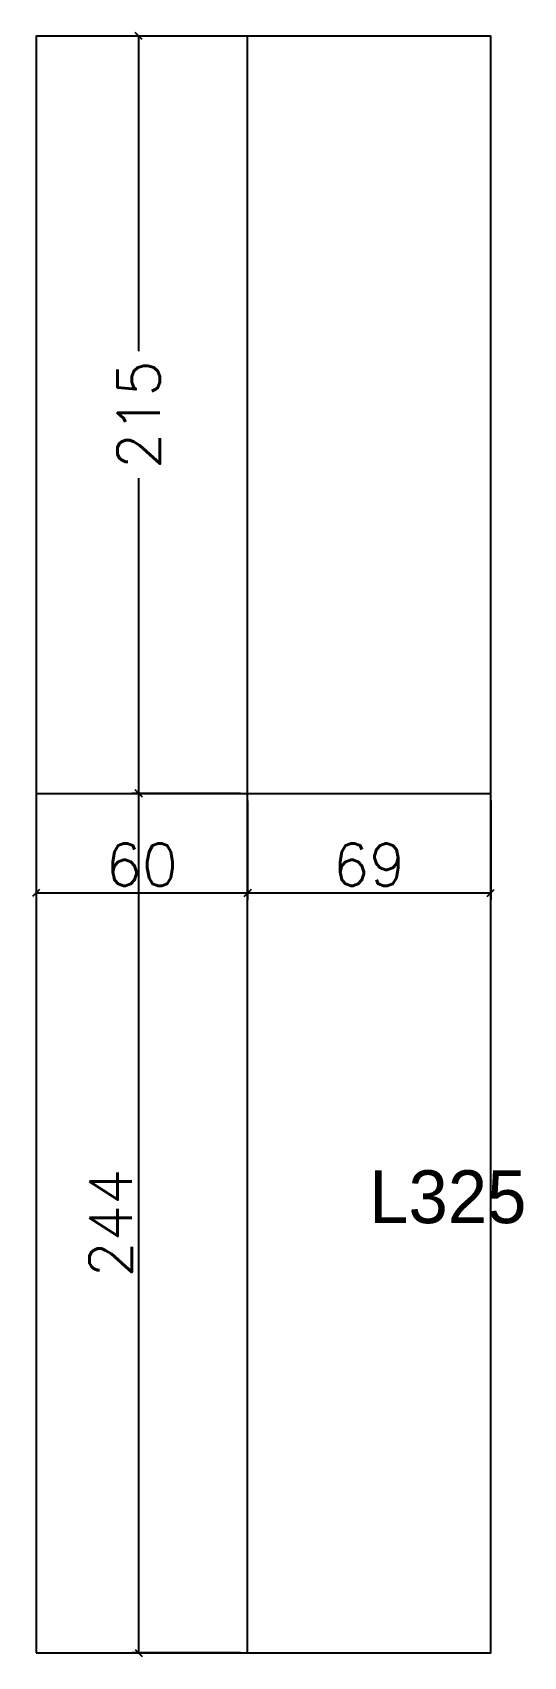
# Model space of a CAD drawing. Extents: x 3806 to 3946, y 1981 to 2442.
import ezdxf

# ---------------------------------------------------------------- set-up
doc = ezdxf.new("R2010")
doc.units = 0
for name, color, linetype in [('COTA', 241, 'Continuous'), ('NOMENCLATURA', 7, 'Continuous'), ('PAINEIS', 6, 'Continuous')]:
    doc.layers.add(name, color=color, linetype=linetype)
doc.styles.add('Romans', font='romans.shx', dxfattribs={"height": 12})
doc.dimstyles.new('cotas', dxfattribs={"dimtxt": 9, "dimasz": 2, "dimexe": 2, "dimexo": 2, "dimgap": 2, "dimtad": 1, "dimdec": 1, "dimzin": 12, "dimtxsty": 'Romans', "dimblk": 'OBLIQUE', "dimcen": 2.5, "dimclrd": 4, "dimclre": 4, "dimclrt": 240, "dimazin": 3, "dimtfac": 1, "dimtmove": 0, "dimatfit": 3})

# ---------------------------------------------------------------- blocks, each defined once
blk = doc.blocks.new('_OBLIQUE')
at = {"color": 0, "linetype": 'BYBLOCK'}
blk.add_line((-0.5, -0.5), (0.5, 0.5), dxfattribs=at)

msp = doc.modelspace()

# ---------------------------------------------------------------- linework, layer by layer
at = {"layer": 'PAINEIS'}
for p, q in [((3867.5, 1982.04), (3867.5, 2441)), ((3807.5, 2226.04), (3936.5, 2226.04))]:
    msp.add_line(p, q, dxfattribs=at)
msp.add_lwpolyline([(3807.5, 1982.04), (3936.5, 1982.04), (3936.5, 2441), (3807.5, 2441)], close=True, dxfattribs=at)

# ---------------------------------------------------------------- texts
at = {"layer": 'NOMENCLATURA'}
msp.add_text('L325', height=15, dxfattribs=at).set_placement((3902, 2104.04))

# ---------------------------------------------------------------- dimensions: what is measured, and where the dimension line sits
at = {"layer": 'COTA'}
msp.add_linear_dim(base=(3836.64, 2226.04), p1=(3867.5, 2226.04), p2=(3867.5, 2441), angle=90, location=(3836.64, 2333.52), dimstyle='cotas', override={"dimtmove": 2}, dxfattribs=at).render()
msp.add_linear_dim(base=(3836.64, 1982.04), p1=(3867.5, 1982.04), p2=(3867.5, 2226.04), angle=90, dimstyle='cotas', dxfattribs=at).render()
for base, p1, p2 in [((3807.5, 2197.77), (3807.5, 2226.04), (3867.5, 2226.04)), ((3867.5, 2197.77), (3867.5, 2226.04), (3936.5, 2226.04))]:
    msp.add_linear_dim(base=base, p1=p1, p2=p2, dimstyle='cotas', dxfattribs=at).render()

doc.saveas('drawing.dxf')
